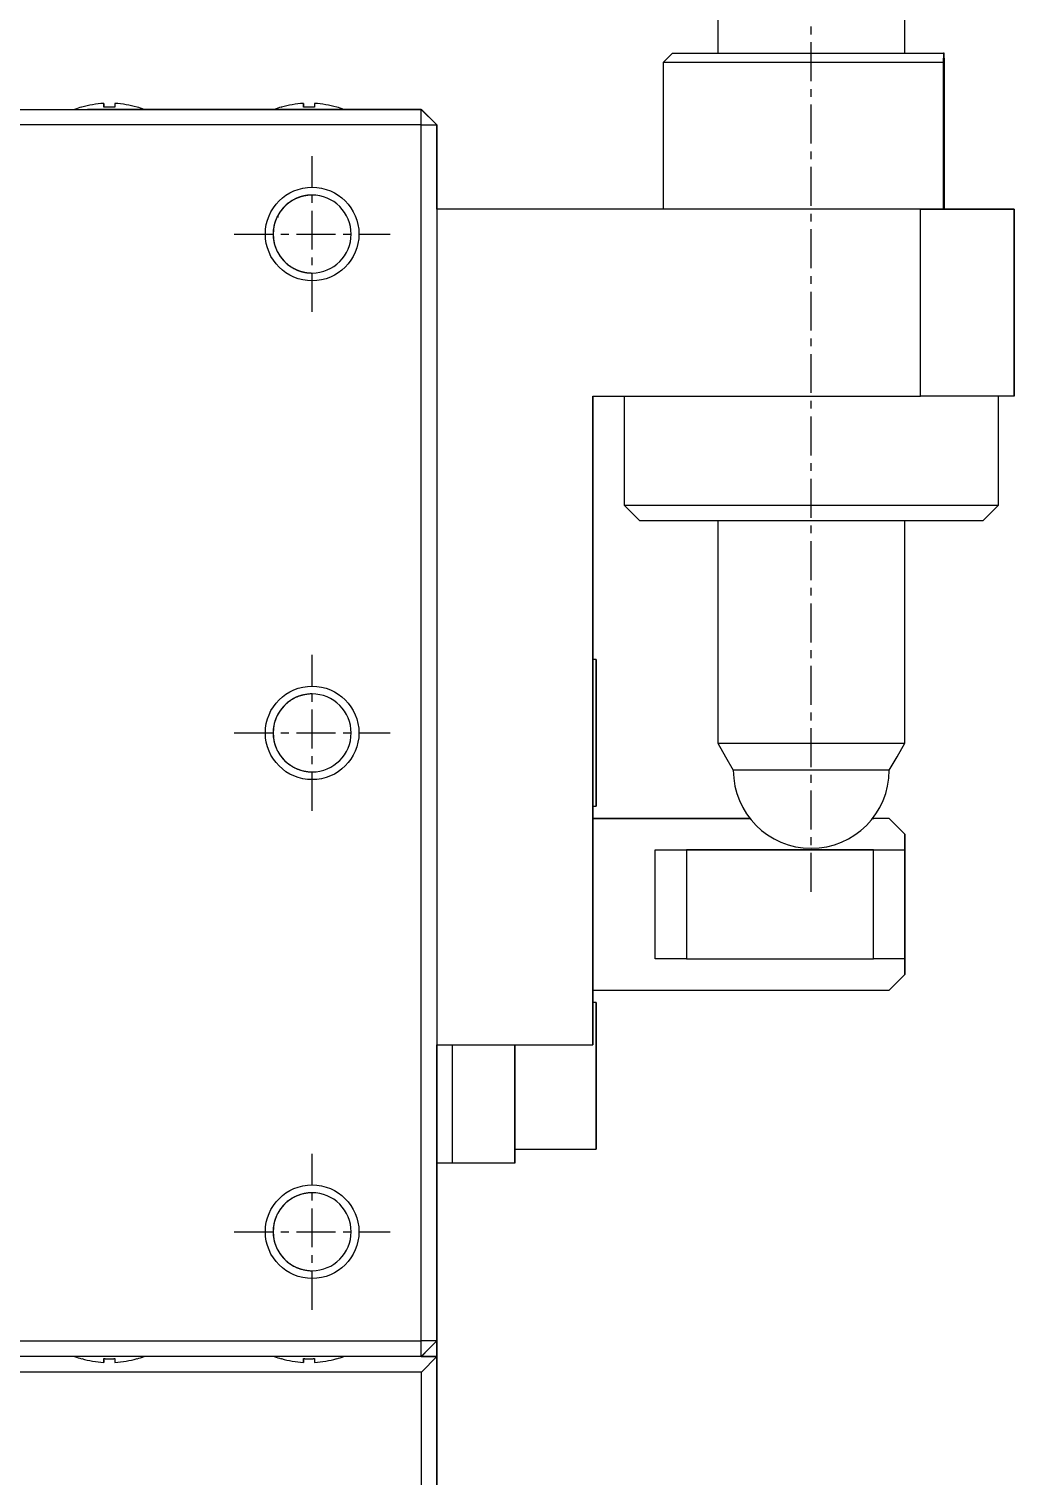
# Model space of a CAD drawing. Extents: x 97 to 299, y 65 to 330.
# Drawn here: x 138.9 to 170.48, y 142.47 to 188.88 of the extents above; entities that cross this region are included whole.
import ezdxf

# ---------------------------------------------------------------- set-up
doc = ezdxf.new("R2010")
doc.units = 0
doc.linetypes.add('CENTER', pattern=[2, 1.25, -0.25, 0.25, -0.25])
doc.layers.get('0').update_dxf_attribs({"linetype": 'CONTINUOUS'})
doc.layers.add('CENTER', color=1, linetype='CENTER')

msp = doc.modelspace()

# ---------------------------------------------------------------- linework, layer by layer
at = {"color": 7, "linetype": 'CONTINUOUS'}
for p, q in [((160.976, 197.106), (160.976, 188.106)), ((166.976, 188.106), (166.976, 197.106)), ((159.526, 188.106), (159.226, 187.806)), ((159.526, 188.106), (168.214, 188.106)), ((168.214, 188.106), (168.207, 187.806)), ((168.238, 188.106), (168.214, 188.106)), ((168.245, 187.806), (168.238, 188.106)), ((168.207, 187.806), (159.226, 187.806)), ((159.226, 187.806), (159.226, 183.106)), ((168.207, 187.806), (168.207, 183.106)), ((168.245, 183.106), (168.245, 187.806)), ((112.476, 186.306), (151.476, 186.306)), ((140.59, 186.375), (140.588, 186.38)), ((140.588, 186.38), (140.59, 186.375)), ((145.176, 186.306), (140.776, 186.306)), ((141.296, 186.496), (141.296, 186.375)), ((141.296, 186.375), (141.296, 186.496)), ((141.296, 186.496), (141.296, 186.375)), ((141.656, 186.496), (141.656, 186.375)), ((142.365, 186.38), (142.363, 186.375)), ((147.876, 186.306), (145.176, 186.306)), ((146.99, 186.375), (146.988, 186.38)), ((146.988, 186.38), (146.99, 186.375)), ((147.696, 186.496), (147.696, 186.375)), ((147.696, 186.375), (147.696, 186.496)), ((147.696, 186.496), (147.696, 186.375)), ((150.626, 186.306), (147.876, 186.306)), ((148.056, 186.496), (148.056, 186.375)), ((148.765, 186.38), (148.763, 186.375)), ((151.038, 186.306), (150.626, 186.306)), ((151.476, 186.306), (151.038, 186.306)), ((151.476, 186.306), (151.976, 185.806)), ((151.476, 186.306), (151.476, 186.306)), ((151.976, 185.806), (151.476, 186.306)), ((151.476, 185.806), (151.476, 186.306)), ((151.477, 186.306), (151.727, 186.056)), ((151.476, 185.806), (112.476, 185.806)), ((151.476, 146.806), (151.476, 185.806)), ((151.476, 185.806), (151.976, 185.806)), ((151.727, 186.056), (151.977, 185.806)), ((151.976, 185.806), (151.976, 146.806)), ((151.976, 183.106), (151.976, 185.806)), ((151.976, 185.806), (151.976, 185.806)), ((151.977, 183.106), (151.977, 185.806)), ((151.977, 185.306), (151.977, 185.306)), ((151.977, 184.507), (151.977, 185.306)), ((151.977, 183.106), (151.977, 184.507)), ((151.976, 183.106), (151.976, 183.556)), ((151.976, 183.556), (151.976, 183.106)), ((146.876, 182.9), (146.876, 182.836)), ((167.476, 183.106), (151.976, 183.106)), ((157.476, 183.106), (151.976, 183.106)), ((159.226, 183.106), (157.477, 183.106)), ((168.726, 183.106), (159.226, 183.106)), ((167.476, 177.106), (167.476, 183.106)), ((167.476, 183.106), (170.476, 183.106)), ((168.726, 183.106), (168.245, 183.106)), ((170.477, 183.106), (168.245, 183.106)), ((170.476, 183.106), (170.476, 177.106)), ((170.477, 183.106), (170.476, 183.106)), ((170.477, 177.106), (170.477, 183.106)), ((156.976, 177.106), (156.976, 156.306)), ((156.976, 156.306), (156.976, 177.106)), ((156.976, 177.106), (167.476, 177.106)), ((157.976, 177.106), (157.976, 173.606)), ((170.476, 177.106), (167.476, 177.106)), ((169.976, 173.606), (169.976, 177.106)), ((170.476, 177.106), (170.477, 177.106)), ((156.976, 172.306), (156.976, 175.306)), ((156.976, 169.556), (156.976, 175.056)), ((156.976, 175.056), (156.976, 172.306)), ((156.976, 173.749), (156.976, 173.028)), ((156.976, 173.028), (156.976, 173.749)), ((157.976, 173.606), (169.976, 173.606)), ((157.976, 173.606), (158.476, 173.106)), ((169.476, 173.106), (169.976, 173.606)), ((156.976, 173.028), (156.976, 171.584)), ((156.976, 171.584), (156.976, 173.028)), ((169.476, 173.106), (158.476, 173.106)), ((160.976, 173.106), (158.476, 173.106)), ((160.976, 173.106), (160.976, 165.972)), ((166.976, 165.972), (166.976, 173.106)), ((169.476, 173.106), (166.976, 173.106)), ((156.976, 169.306), (156.976, 172.306)), ((156.976, 172.306), (156.976, 169.556)), ((156.976, 171.584), (156.976, 170.862)), ((156.976, 170.862), (156.976, 171.584)), ((157.077, 168.656), (156.976, 168.656)), ((157.077, 163.956), (157.077, 168.656)), ((157.077, 168.656), (157.077, 166.306)), ((157.077, 167.576), (157.077, 166.941)), ((157.077, 166.941), (157.077, 167.576)), ((157.077, 166.941), (157.077, 165.671)), ((157.077, 165.671), (157.077, 166.941)), ((157.077, 166.306), (157.077, 163.956)), ((160.976, 165.972), (163.976, 165.972)), ((160.976, 165.972), (161.226, 165.539)), ((163.976, 165.972), (166.976, 165.972)), ((166.726, 165.539), (166.976, 165.972)), ((157.077, 165.671), (157.077, 165.036)), ((157.077, 165.036), (157.077, 165.671)), ((161.226, 165.539), (161.476, 165.106)), ((166.476, 165.106), (166.726, 165.539)), ((163.976, 165.106), (161.476, 165.106)), ((166.476, 165.106), (163.976, 165.106)), ((156.976, 163.956), (157.077, 163.956)), ((156.976, 163.556), (162.015, 163.556)), ((162.015, 163.556), (156.976, 163.556)), ((166.476, 163.556), (165.938, 163.556)), ((165.938, 163.556), (165.977, 163.556)), ((166.477, 163.556), (165.977, 163.556)), ((166.976, 163.056), (166.476, 163.556)), ((166.477, 163.556), (166.977, 163.056)), ((156.976, 160.306), (156.976, 163.306)), ((156.976, 160.306), (156.976, 163.056)), ((156.976, 163.056), (156.976, 160.306)), ((166.976, 163.056), (166.976, 162.556)), ((166.977, 158.556), (166.977, 163.056)), ((158.976, 162.556), (166.976, 162.556)), ((158.976, 159.056), (158.976, 162.556)), ((158.976, 162.556), (159.976, 162.556)), ((158.976, 162.556), (158.976, 162.556)), ((165.976, 162.556), (159.976, 162.556)), ((159.976, 162.556), (159.976, 159.056)), ((165.976, 159.056), (165.976, 162.556)), ((165.976, 162.556), (166.976, 162.556)), ((166.976, 162.556), (166.976, 159.056)), ((166.976, 162.556), (166.976, 162.556)), ((156.976, 161.749), (156.976, 161.028)), ((156.976, 161.028), (156.976, 161.749)), ((156.976, 161.028), (156.976, 159.584)), ((156.976, 159.584), (156.976, 161.028)), ((156.976, 157.306), (156.976, 160.306)), ((156.976, 160.306), (156.976, 157.556)), ((156.976, 157.556), (156.976, 160.306)), ((156.976, 159.584), (156.976, 158.862)), ((156.976, 158.862), (156.976, 159.584)), ((159.976, 159.056), (158.976, 159.056)), ((159.976, 159.056), (165.976, 159.056)), ((166.976, 159.056), (165.976, 159.056)), ((166.976, 159.056), (166.976, 159.056)), ((166.976, 159.056), (166.976, 158.556)), ((166.476, 158.056), (166.976, 158.556)), ((166.977, 158.556), (166.477, 158.056)), ((156.976, 158.056), (166.476, 158.056)), ((157.077, 157.656), (156.976, 157.656)), ((157.077, 152.956), (157.077, 157.656)), ((157.077, 157.656), (157.077, 155.306)), ((157.077, 156.576), (157.077, 155.941)), ((157.077, 155.941), (157.077, 156.576)), ((151.976, 146.806), (151.976, 156.306)), ((151.976, 156.306), (156.976, 156.306)), ((152.476, 152.506), (152.476, 156.306)), ((154.476, 152.506), (154.476, 156.306)), ((154.476, 156.306), (154.477, 152.956)), ((156.976, 156.306), (156.976, 156.306)), ((157.077, 155.941), (157.077, 154.671)), ((157.077, 154.671), (157.077, 155.941)), ((157.077, 155.306), (157.077, 152.956)), ((157.077, 154.671), (157.077, 154.036)), ((157.077, 154.036), (157.077, 154.671)), ((154.477, 152.956), (157.077, 152.956)), ((154.477, 152.956), (154.477, 152.506)), ((151.977, 116.306), (151.977, 152.506)), ((151.977, 146.806), (151.977, 152.506)), ((152.476, 152.506), (151.976, 152.506)), ((154.476, 152.506), (152.476, 152.506)), ((151.976, 149.056), (151.976, 151.556)), ((151.976, 151.556), (151.976, 149.056)), ((112.476, 146.806), (151.476, 146.806)), ((151.976, 146.806), (151.476, 146.306)), ((151.476, 146.306), (151.976, 146.806)), ((151.976, 146.806), (151.476, 146.806)), ((151.476, 146.306), (151.476, 146.806)), ((151.977, 146.806), (151.727, 146.556)), ((151.976, 146.806), (151.976, 146.806)), ((151.977, 146.806), (151.977, 146.306)), ((151.476, 146.306), (112.476, 146.306)), ((140.59, 146.236), (140.588, 146.232)), ((140.588, 146.232), (140.59, 146.236)), ((141.296, 146.116), (141.296, 146.236)), ((141.296, 146.236), (141.296, 146.116)), ((141.296, 146.116), (141.296, 146.236)), ((141.656, 146.236), (141.656, 146.116)), ((142.363, 146.236), (142.365, 146.232)), ((146.99, 146.236), (146.988, 146.232)), ((146.988, 146.232), (146.99, 146.236)), ((147.696, 146.116), (147.696, 146.236)), ((147.696, 146.236), (147.696, 146.116)), ((147.696, 146.116), (147.696, 146.236)), ((148.056, 146.236), (148.056, 146.116)), ((148.763, 146.236), (148.765, 146.232)), ((151.476, 146.306), (151.977, 146.306)), ((151.476, 146.306), (151.476, 146.306)), ((151.727, 146.556), (151.477, 146.306)), ((151.977, 146.306), (151.477, 146.306)), ((151.477, 145.806), (151.977, 146.306)), ((151.977, 146.306), (151.977, 112.306)), ((151.477, 145.806), (112.477, 145.806)), ((151.477, 111.806), (151.477, 145.806))]:
    msp.add_line(p, q, dxfattribs=at)
at = {"color": 9, "linetype": 'CONTINUOUS'}
msp.add_line((146.876, 182.9), (146.876, 182.836), dxfattribs=at)
at = {"color": 7, "linetype": 'CONTINUOUS'}
for points in [[(141.656, 186.375, 0), (141.654, 186.376, 0), (141.651, 186.376, 0), (141.648, 186.376, 0), (141.645, 186.376, 0), (141.642, 186.376, 0), (141.64, 186.376, 0), (141.637, 186.376, 0), (141.634, 186.376, 0), (141.631, 186.377, 0), (141.628, 186.377, 0), (141.626, 186.377, 0), (141.623, 186.377, 0), (141.62, 186.377, 0), (141.617, 186.377, 0), (141.614, 186.377, 0), (141.611, 186.377, 0), (141.609, 186.378, 0), (141.606, 186.378, 0), (141.603, 186.378, 0), (141.6, 186.378, 0), (141.597, 186.378, 0), (141.595, 186.378, 0), (141.592, 186.378, 0), (141.589, 186.378, 0), (141.586, 186.378, 0), (141.583, 186.378, 0), (141.581, 186.378, 0), (141.578, 186.379, 0), (141.575, 186.379, 0), (141.572, 186.379, 0), (141.569, 186.379, 0), (141.566, 186.379, 0), (141.564, 186.379, 0), (141.561, 186.379, 0), (141.558, 186.379, 0), (141.555, 186.379, 0), (141.552, 186.379, 0), (141.55, 186.379, 0), (141.547, 186.379, 0), (141.544, 186.379, 0), (141.541, 186.379, 0), (141.538, 186.379, 0), (141.536, 186.38, 0), (141.533, 186.38, 0), (141.53, 186.38, 0), (141.527, 186.38, 0), (141.524, 186.38, 0), (141.521, 186.38, 0), (141.519, 186.38, 0), (141.516, 186.38, 0), (141.513, 186.38, 0), (141.51, 186.38, 0), (141.507, 186.38, 0), (141.505, 186.38, 0), (141.502, 186.38, 0), (141.499, 186.38, 0), (141.496, 186.38, 0), (141.493, 186.38, 0), (141.491, 186.38, 0), (141.488, 186.38, 0), (141.485, 186.38, 0), (141.482, 186.38, 0), (141.479, 186.38, 0), (141.476, 186.38, 0), (141.474, 186.38, 0), (141.471, 186.38, 0), (141.468, 186.38, 0), (141.465, 186.38, 0), (141.462, 186.38, 0), (141.46, 186.38, 0), (141.457, 186.38, 0), (141.454, 186.38, 0), (141.451, 186.38, 0), (141.448, 186.38, 0), (141.445, 186.38, 0), (141.443, 186.38, 0), (141.44, 186.38, 0), (141.437, 186.38, 0), (141.434, 186.38, 0), (141.431, 186.38, 0), (141.429, 186.38, 0), (141.426, 186.38, 0), (141.423, 186.38, 0), (141.42, 186.38, 0), (141.417, 186.38, 0), (141.415, 186.379, 0), (141.412, 186.379, 0), (141.409, 186.379, 0), (141.406, 186.379, 0), (141.403, 186.379, 0), (141.4, 186.379, 0), (141.398, 186.379, 0), (141.395, 186.379, 0), (141.392, 186.379, 0), (141.389, 186.379, 0), (141.386, 186.379, 0), (141.384, 186.379, 0), (141.381, 186.379, 0), (141.378, 186.379, 0), (141.375, 186.379, 0), (141.372, 186.378, 0), (141.37, 186.378, 0), (141.367, 186.378, 0), (141.364, 186.378, 0), (141.361, 186.378, 0), (141.358, 186.378, 0), (141.355, 186.378, 0), (141.353, 186.378, 0), (141.35, 186.378, 0), (141.347, 186.378, 0), (141.344, 186.378, 0), (141.341, 186.377, 0), (141.339, 186.377, 0), (141.336, 186.377, 0), (141.333, 186.377, 0), (141.33, 186.377, 0), (141.327, 186.377, 0), (141.325, 186.377, 0), (141.322, 186.377, 0), (141.319, 186.376, 0), (141.316, 186.376, 0), (141.313, 186.376, 0), (141.31, 186.376, 0), (141.308, 186.376, 0), (141.305, 186.376, 0), (141.302, 186.376, 0), (141.299, 186.376, 0), (141.296, 186.375, 0)], [(148.056, 186.375, 0), (148.054, 186.376, 0), (148.051, 186.376, 0), (148.048, 186.376, 0), (148.045, 186.376, 0), (148.042, 186.376, 0), (148.04, 186.376, 0), (148.037, 186.376, 0), (148.034, 186.376, 0), (148.031, 186.377, 0), (148.028, 186.377, 0), (148.026, 186.377, 0), (148.023, 186.377, 0), (148.02, 186.377, 0), (148.017, 186.377, 0), (148.014, 186.377, 0), (148.011, 186.377, 0), (148.009, 186.378, 0), (148.006, 186.378, 0), (148.003, 186.378, 0), (148, 186.378, 0), (147.997, 186.378, 0), (147.995, 186.378, 0), (147.992, 186.378, 0), (147.989, 186.378, 0), (147.986, 186.378, 0), (147.983, 186.378, 0), (147.981, 186.378, 0), (147.978, 186.379, 0), (147.975, 186.379, 0), (147.972, 186.379, 0), (147.969, 186.379, 0), (147.966, 186.379, 0), (147.964, 186.379, 0), (147.961, 186.379, 0), (147.958, 186.379, 0), (147.955, 186.379, 0), (147.952, 186.379, 0), (147.95, 186.379, 0), (147.947, 186.379, 0), (147.944, 186.379, 0), (147.941, 186.379, 0), (147.938, 186.379, 0), (147.936, 186.38, 0), (147.933, 186.38, 0), (147.93, 186.38, 0), (147.927, 186.38, 0), (147.924, 186.38, 0), (147.921, 186.38, 0), (147.919, 186.38, 0), (147.916, 186.38, 0), (147.913, 186.38, 0), (147.91, 186.38, 0), (147.907, 186.38, 0), (147.905, 186.38, 0), (147.902, 186.38, 0), (147.899, 186.38, 0), (147.896, 186.38, 0), (147.893, 186.38, 0), (147.891, 186.38, 0), (147.888, 186.38, 0), (147.885, 186.38, 0), (147.882, 186.38, 0), (147.879, 186.38, 0), (147.876, 186.38, 0), (147.874, 186.38, 0), (147.871, 186.38, 0), (147.868, 186.38, 0), (147.865, 186.38, 0), (147.862, 186.38, 0), (147.86, 186.38, 0), (147.857, 186.38, 0), (147.854, 186.38, 0), (147.851, 186.38, 0), (147.848, 186.38, 0), (147.845, 186.38, 0), (147.843, 186.38, 0), (147.84, 186.38, 0), (147.837, 186.38, 0), (147.834, 186.38, 0), (147.831, 186.38, 0), (147.829, 186.38, 0), (147.826, 186.38, 0), (147.823, 186.38, 0), (147.82, 186.38, 0), (147.817, 186.38, 0), (147.815, 186.379, 0), (147.812, 186.379, 0), (147.809, 186.379, 0), (147.806, 186.379, 0), (147.803, 186.379, 0), (147.8, 186.379, 0), (147.798, 186.379, 0), (147.795, 186.379, 0), (147.792, 186.379, 0), (147.789, 186.379, 0), (147.786, 186.379, 0), (147.784, 186.379, 0), (147.781, 186.379, 0), (147.778, 186.379, 0), (147.775, 186.379, 0), (147.772, 186.378, 0), (147.77, 186.378, 0), (147.767, 186.378, 0), (147.764, 186.378, 0), (147.761, 186.378, 0), (147.758, 186.378, 0), (147.755, 186.378, 0), (147.753, 186.378, 0), (147.75, 186.378, 0), (147.747, 186.378, 0), (147.744, 186.378, 0), (147.741, 186.377, 0), (147.739, 186.377, 0), (147.736, 186.377, 0), (147.733, 186.377, 0), (147.73, 186.377, 0), (147.727, 186.377, 0), (147.725, 186.377, 0), (147.722, 186.377, 0), (147.719, 186.376, 0), (147.716, 186.376, 0), (147.713, 186.376, 0), (147.71, 186.376, 0), (147.708, 186.376, 0), (147.705, 186.376, 0), (147.702, 186.376, 0), (147.699, 186.376, 0), (147.696, 186.375, 0)], [(147.976, 183.556, 0), (147.946, 183.555, 0), (147.915, 183.554, 0), (147.884, 183.552, 0), (147.854, 183.55, 0), (147.823, 183.546, 0), (147.793, 183.542, 0), (147.763, 183.537, 0), (147.733, 183.532, 0), (147.703, 183.525, 0), (147.673, 183.518, 0), (147.643, 183.511, 0), (147.614, 183.502, 0), (147.584, 183.493, 0), (147.555, 183.483, 0), (147.527, 183.472, 0), (147.498, 183.461, 0), (147.47, 183.449, 0), (147.442, 183.436, 0), (147.414, 183.422, 0), (147.387, 183.408, 0), (147.36, 183.393, 0), (147.334, 183.378, 0), (147.308, 183.362, 0), (147.282, 183.345, 0), (147.257, 183.328, 0), (147.232, 183.31, 0), (147.207, 183.291, 0), (147.183, 183.272, 0), (147.16, 183.252, 0), (147.137, 183.232, 0), (147.114, 183.211, 0), (147.092, 183.19, 0), (147.071, 183.168, 0), (147.05, 183.145, 0), (147.03, 183.122, 0), (147.01, 183.099, 0), (146.991, 183.075, 0), (146.972, 183.05, 0), (146.954, 183.026, 0), (146.937, 183, 0), (146.92, 182.975, 0), (146.904, 182.948, 0), (146.889, 182.922, 0), (146.874, 182.895, 0), (146.86, 182.868, 0), (146.846, 182.84, 0), (146.834, 182.812, 0), (146.822, 182.784, 0), (146.81, 182.756, 0), (146.799, 182.727, 0), (146.789, 182.698, 0), (146.78, 182.669, 0), (146.772, 182.639, 0), (146.764, 182.61, 0), (146.757, 182.58, 0), (146.75, 182.55, 0), (146.745, 182.52, 0), (146.74, 182.489, 0), (146.736, 182.459, 0), (146.732, 182.428, 0), (146.73, 182.398, 0), (146.728, 182.367, 0), (146.727, 182.337, 0), (146.726, 182.306, 0), (146.727, 182.275, 0), (146.728, 182.245, 0), (146.73, 182.214, 0), (146.732, 182.183, 0), (146.736, 182.153, 0), (146.74, 182.122, 0), (146.745, 182.092, 0), (146.75, 182.062, 0), (146.757, 182.032, 0), (146.764, 182.002, 0), (146.772, 181.972, 0), (146.78, 181.943, 0), (146.789, 181.914, 0), (146.799, 181.885, 0), (146.81, 181.856, 0), (146.822, 181.828, 0), (146.834, 181.799, 0), (146.846, 181.771, 0), (146.86, 181.744, 0), (146.874, 181.717, 0), (146.889, 181.69, 0), (146.904, 181.663, 0), (146.92, 181.637, 0), (146.937, 181.611, 0), (146.954, 181.586, 0), (146.972, 181.561, 0), (146.991, 181.537, 0), (147.01, 181.513, 0), (147.03, 181.489, 0), (147.05, 181.466, 0), (147.071, 181.444, 0), (147.092, 181.422, 0), (147.114, 181.401, 0), (147.137, 181.38, 0), (147.16, 181.359, 0), (147.183, 181.34, 0), (147.207, 181.32, 0), (147.232, 181.302, 0), (147.257, 181.284, 0), (147.282, 181.267, 0), (147.308, 181.25, 0), (147.334, 181.234, 0), (147.36, 181.218, 0), (147.387, 181.203, 0), (147.414, 181.189, 0), (147.442, 181.176, 0), (147.47, 181.163, 0), (147.498, 181.151, 0), (147.527, 181.14, 0), (147.555, 181.129, 0), (147.584, 181.119, 0), (147.614, 181.11, 0), (147.643, 181.101, 0), (147.673, 181.093, 0), (147.703, 181.086, 0), (147.733, 181.08, 0), (147.763, 181.074, 0), (147.793, 181.069, 0), (147.823, 181.065, 0), (147.854, 181.062, 0), (147.884, 181.059, 0), (147.915, 181.057, 0), (147.946, 181.056, 0), (147.976, 181.056, 0)], [(147.476, 183.452, 0), (147.456, 183.442, 0), (147.435, 183.433, 0), (147.415, 183.423, 0), (147.395, 183.412, 0), (147.375, 183.402, 0), (147.355, 183.391, 0), (147.336, 183.379, 0), (147.316, 183.367, 0), (147.297, 183.355, 0), (147.278, 183.343, 0), (147.26, 183.33, 0), (147.241, 183.317, 0), (147.223, 183.303, 0), (147.205, 183.289, 0), (147.187, 183.275, 0), (147.17, 183.261, 0), (147.153, 183.246, 0), (147.136, 183.231, 0), (147.119, 183.216, 0), (147.103, 183.2, 0), (147.087, 183.184, 0), (147.071, 183.168, 0), (147.056, 183.151, 0), (147.04, 183.134, 0), (147.026, 183.117, 0), (147.011, 183.1, 0), (146.997, 183.082, 0), (146.983, 183.064, 0), (146.969, 183.046, 0), (146.956, 183.028, 0), (146.943, 183.009, 0), (146.931, 182.991, 0), (146.918, 182.971, 0), (146.906, 182.952, 0), (146.895, 182.933, 0), (146.884, 182.913, 0), (146.873, 182.893, 0), (146.862, 182.873, 0), (146.852, 182.853, 0), (146.843, 182.832, 0), (146.833, 182.812, 0), (146.824, 182.791, 0), (146.816, 182.77, 0), (146.808, 182.749, 0), (146.8, 182.728, 0), (146.792, 182.706, 0), (146.785, 182.685, 0), (146.779, 182.663, 0), (146.772, 182.641, 0), (146.766, 182.619, 0), (146.761, 182.598, 0), (146.756, 182.575, 0), (146.751, 182.553, 0), (146.747, 182.531, 0), (146.743, 182.509, 0), (146.74, 182.486, 0), (146.736, 182.464, 0), (146.734, 182.441, 0), (146.732, 182.419, 0), (146.73, 182.396, 0), (146.728, 182.374, 0), (146.727, 182.351, 0), (146.727, 182.329, 0), (146.726, 182.306, 0), (146.727, 182.283, 0), (146.727, 182.261, 0), (146.728, 182.238, 0), (146.73, 182.215, 0), (146.732, 182.193, 0), (146.734, 182.17, 0), (146.736, 182.148, 0), (146.74, 182.125, 0), (146.743, 182.103, 0), (146.747, 182.081, 0), (146.751, 182.058, 0), (146.756, 182.036, 0), (146.761, 182.014, 0), (146.766, 181.992, 0), (146.772, 181.97, 0), (146.779, 181.949, 0), (146.785, 181.927, 0), (146.792, 181.905, 0), (146.8, 181.884, 0), (146.808, 181.863, 0), (146.816, 181.842, 0), (146.824, 181.821, 0), (146.833, 181.8, 0), (146.843, 181.779, 0), (146.852, 181.759, 0), (146.862, 181.739, 0), (146.873, 181.719, 0), (146.884, 181.699, 0), (146.895, 181.679, 0), (146.906, 181.66, 0), (146.918, 181.64, 0), (146.931, 181.621, 0), (146.943, 181.602, 0), (146.956, 181.584, 0), (146.969, 181.565, 0), (146.983, 181.547, 0), (146.997, 181.529, 0), (147.011, 181.512, 0), (147.026, 181.494, 0), (147.04, 181.477, 0), (147.056, 181.461, 0), (147.071, 181.444, 0), (147.087, 181.428, 0), (147.103, 181.412, 0), (147.119, 181.396, 0), (147.136, 181.381, 0), (147.153, 181.366, 0), (147.17, 181.351, 0), (147.187, 181.336, 0), (147.205, 181.322, 0), (147.223, 181.308, 0), (147.241, 181.295, 0), (147.26, 181.282, 0), (147.278, 181.269, 0), (147.297, 181.257, 0), (147.316, 181.244, 0), (147.336, 181.233, 0), (147.355, 181.221, 0), (147.375, 181.21, 0), (147.395, 181.199, 0), (147.415, 181.189, 0), (147.435, 181.179, 0), (147.456, 181.169, 0), (147.476, 181.16, 0)], [(147.976, 183.556, 0), (147.972, 183.556, 0), (147.968, 183.556, 0), (147.964, 183.556, 0), (147.96, 183.556, 0), (147.956, 183.556, 0), (147.952, 183.556, 0), (147.948, 183.556, 0), (147.944, 183.555, 0), (147.94, 183.555, 0), (147.936, 183.555, 0), (147.932, 183.555, 0), (147.928, 183.555, 0), (147.924, 183.555, 0), (147.92, 183.555, 0), (147.916, 183.554, 0), (147.912, 183.554, 0), (147.908, 183.554, 0), (147.904, 183.554, 0), (147.9, 183.554, 0), (147.896, 183.553, 0), (147.892, 183.553, 0), (147.888, 183.553, 0), (147.884, 183.552, 0), (147.88, 183.552, 0), (147.876, 183.552, 0), (147.872, 183.552, 0), (147.868, 183.551, 0), (147.864, 183.551, 0), (147.86, 183.55, 0), (147.856, 183.55, 0), (147.852, 183.55, 0), (147.848, 183.549, 0), (147.844, 183.549, 0), (147.84, 183.548, 0), (147.836, 183.548, 0), (147.832, 183.548, 0), (147.828, 183.547, 0), (147.824, 183.547, 0), (147.82, 183.546, 0), (147.816, 183.546, 0), (147.812, 183.545, 0), (147.808, 183.544, 0), (147.804, 183.544, 0), (147.8, 183.543, 0), (147.796, 183.543, 0), (147.792, 183.542, 0), (147.788, 183.542, 0), (147.784, 183.541, 0), (147.78, 183.54, 0), (147.776, 183.54, 0), (147.772, 183.539, 0), (147.768, 183.538, 0), (147.764, 183.538, 0), (147.76, 183.537, 0), (147.757, 183.536, 0), (147.753, 183.536, 0), (147.749, 183.535, 0), (147.745, 183.534, 0), (147.741, 183.533, 0), (147.737, 183.533, 0), (147.733, 183.532, 0), (147.729, 183.531, 0), (147.725, 183.53, 0), (147.721, 183.53, 0), (147.717, 183.529, 0), (147.713, 183.528, 0), (147.709, 183.527, 0), (147.705, 183.526, 0), (147.701, 183.525, 0), (147.697, 183.524, 0), (147.694, 183.523, 0), (147.69, 183.523, 0), (147.686, 183.522, 0), (147.682, 183.521, 0), (147.678, 183.52, 0), (147.674, 183.519, 0), (147.67, 183.518, 0), (147.666, 183.517, 0), (147.662, 183.516, 0), (147.658, 183.515, 0), (147.655, 183.514, 0), (147.651, 183.513, 0), (147.647, 183.512, 0), (147.643, 183.511, 0), (147.639, 183.509, 0), (147.635, 183.508, 0), (147.631, 183.507, 0), (147.627, 183.506, 0), (147.624, 183.505, 0), (147.62, 183.504, 0), (147.616, 183.503, 0), (147.612, 183.502, 0), (147.608, 183.5, 0), (147.604, 183.499, 0), (147.601, 183.498, 0), (147.597, 183.497, 0), (147.593, 183.496, 0), (147.589, 183.494, 0), (147.585, 183.493, 0), (147.581, 183.492, 0), (147.578, 183.491, 0), (147.574, 183.489, 0), (147.57, 183.488, 0), (147.566, 183.487, 0), (147.562, 183.485, 0), (147.559, 183.484, 0), (147.555, 183.483, 0), (147.551, 183.481, 0), (147.547, 183.48, 0), (147.543, 183.479, 0), (147.54, 183.477, 0), (147.536, 183.476, 0), (147.532, 183.474, 0), (147.528, 183.473, 0), (147.525, 183.471, 0), (147.521, 183.47, 0), (147.517, 183.468, 0), (147.513, 183.467, 0), (147.51, 183.465, 0), (147.506, 183.464, 0), (147.502, 183.462, 0), (147.499, 183.461, 0), (147.495, 183.459, 0), (147.491, 183.458, 0), (147.487, 183.456, 0), (147.484, 183.455, 0), (147.48, 183.453, 0), (147.476, 183.452, 0)], [(147.476, 181.16, 0), (147.48, 181.159, 0), (147.484, 181.157, 0), (147.487, 181.155, 0), (147.491, 181.154, 0), (147.495, 181.152, 0), (147.499, 181.151, 0), (147.502, 181.149, 0), (147.506, 181.148, 0), (147.51, 181.146, 0), (147.513, 181.145, 0), (147.517, 181.143, 0), (147.521, 181.142, 0), (147.525, 181.14, 0), (147.528, 181.139, 0), (147.532, 181.137, 0), (147.536, 181.136, 0), (147.54, 181.135, 0), (147.543, 181.133, 0), (147.547, 181.132, 0), (147.551, 181.13, 0), (147.555, 181.129, 0), (147.559, 181.128, 0), (147.562, 181.126, 0), (147.566, 181.125, 0), (147.57, 181.124, 0), (147.574, 181.122, 0), (147.578, 181.121, 0), (147.581, 181.12, 0), (147.585, 181.119, 0), (147.589, 181.117, 0), (147.593, 181.116, 0), (147.597, 181.115, 0), (147.601, 181.114, 0), (147.604, 181.113, 0), (147.608, 181.111, 0), (147.612, 181.11, 0), (147.616, 181.109, 0), (147.62, 181.108, 0), (147.624, 181.107, 0), (147.627, 181.106, 0), (147.631, 181.104, 0), (147.635, 181.103, 0), (147.639, 181.102, 0), (147.643, 181.101, 0), (147.647, 181.1, 0), (147.651, 181.099, 0), (147.655, 181.098, 0), (147.658, 181.097, 0), (147.662, 181.096, 0), (147.666, 181.095, 0), (147.67, 181.094, 0), (147.674, 181.093, 0), (147.678, 181.092, 0), (147.682, 181.091, 0), (147.686, 181.09, 0), (147.69, 181.089, 0), (147.694, 181.088, 0), (147.697, 181.087, 0), (147.701, 181.087, 0), (147.705, 181.086, 0), (147.709, 181.085, 0), (147.713, 181.084, 0), (147.717, 181.083, 0), (147.721, 181.082, 0), (147.725, 181.081, 0), (147.729, 181.081, 0), (147.733, 181.08, 0), (147.737, 181.079, 0), (147.741, 181.078, 0), (147.745, 181.078, 0), (147.749, 181.077, 0), (147.753, 181.076, 0), (147.757, 181.075, 0), (147.76, 181.075, 0), (147.764, 181.074, 0), (147.768, 181.073, 0), (147.772, 181.073, 0), (147.776, 181.072, 0), (147.78, 181.071, 0), (147.784, 181.071, 0), (147.788, 181.07, 0), (147.792, 181.07, 0), (147.796, 181.069, 0), (147.8, 181.068, 0), (147.804, 181.068, 0), (147.808, 181.067, 0), (147.812, 181.067, 0), (147.816, 181.066, 0), (147.82, 181.066, 0), (147.824, 181.065, 0), (147.828, 181.065, 0), (147.832, 181.064, 0), (147.836, 181.064, 0), (147.84, 181.063, 0), (147.844, 181.063, 0), (147.848, 181.062, 0), (147.852, 181.062, 0), (147.856, 181.062, 0), (147.86, 181.061, 0), (147.864, 181.061, 0), (147.868, 181.061, 0), (147.872, 181.06, 0), (147.876, 181.06, 0), (147.88, 181.06, 0), (147.884, 181.059, 0), (147.888, 181.059, 0), (147.892, 181.059, 0), (147.896, 181.058, 0), (147.9, 181.058, 0), (147.904, 181.058, 0), (147.908, 181.058, 0), (147.912, 181.058, 0), (147.916, 181.057, 0), (147.92, 181.057, 0), (147.924, 181.057, 0), (147.928, 181.057, 0), (147.932, 181.057, 0), (147.936, 181.057, 0), (147.94, 181.056, 0), (147.944, 181.056, 0), (147.948, 181.056, 0), (147.952, 181.056, 0), (147.956, 181.056, 0), (147.96, 181.056, 0), (147.964, 181.056, 0), (147.968, 181.056, 0), (147.972, 181.056, 0), (147.976, 181.056, 0)], [(147.976, 167.556, 0), (147.946, 167.555, 0), (147.915, 167.554, 0), (147.884, 167.552, 0), (147.854, 167.55, 0), (147.823, 167.546, 0), (147.793, 167.542, 0), (147.763, 167.537, 0), (147.733, 167.532, 0), (147.703, 167.525, 0), (147.673, 167.518, 0), (147.643, 167.511, 0), (147.614, 167.502, 0), (147.584, 167.493, 0), (147.555, 167.483, 0), (147.527, 167.472, 0), (147.498, 167.461, 0), (147.47, 167.449, 0), (147.442, 167.436, 0), (147.414, 167.422, 0), (147.387, 167.408, 0), (147.36, 167.393, 0), (147.334, 167.378, 0), (147.308, 167.362, 0), (147.282, 167.345, 0), (147.257, 167.328, 0), (147.232, 167.31, 0), (147.207, 167.291, 0), (147.183, 167.272, 0), (147.16, 167.252, 0), (147.137, 167.232, 0), (147.114, 167.211, 0), (147.092, 167.19, 0), (147.071, 167.168, 0), (147.05, 167.145, 0), (147.03, 167.122, 0), (147.01, 167.099, 0), (146.991, 167.075, 0), (146.972, 167.05, 0), (146.954, 167.026, 0), (146.937, 167, 0), (146.92, 166.975, 0), (146.904, 166.948, 0), (146.889, 166.922, 0), (146.874, 166.895, 0), (146.86, 166.868, 0), (146.846, 166.84, 0), (146.834, 166.812, 0), (146.822, 166.784, 0), (146.81, 166.756, 0), (146.799, 166.727, 0), (146.789, 166.698, 0), (146.78, 166.669, 0), (146.772, 166.639, 0), (146.764, 166.61, 0), (146.757, 166.58, 0), (146.75, 166.55, 0), (146.745, 166.52, 0), (146.74, 166.489, 0), (146.736, 166.459, 0), (146.732, 166.428, 0), (146.73, 166.398, 0), (146.728, 166.367, 0), (146.727, 166.337, 0), (146.726, 166.306, 0), (146.727, 166.275, 0), (146.728, 166.245, 0), (146.73, 166.214, 0), (146.732, 166.183, 0), (146.736, 166.153, 0), (146.74, 166.122, 0), (146.745, 166.092, 0), (146.75, 166.062, 0), (146.757, 166.032, 0), (146.764, 166.002, 0), (146.772, 165.972, 0), (146.78, 165.943, 0), (146.789, 165.914, 0), (146.799, 165.885, 0), (146.81, 165.856, 0), (146.822, 165.828, 0), (146.834, 165.799, 0), (146.846, 165.771, 0), (146.86, 165.744, 0), (146.874, 165.717, 0), (146.889, 165.69, 0), (146.904, 165.663, 0), (146.92, 165.637, 0), (146.937, 165.611, 0), (146.954, 165.586, 0), (146.972, 165.561, 0), (146.991, 165.537, 0), (147.01, 165.513, 0), (147.03, 165.489, 0), (147.05, 165.466, 0), (147.071, 165.444, 0), (147.092, 165.422, 0), (147.114, 165.401, 0), (147.137, 165.38, 0), (147.16, 165.359, 0), (147.183, 165.34, 0), (147.207, 165.32, 0), (147.232, 165.302, 0), (147.257, 165.284, 0), (147.282, 165.267, 0), (147.308, 165.25, 0), (147.334, 165.234, 0), (147.36, 165.218, 0), (147.387, 165.203, 0), (147.414, 165.189, 0), (147.442, 165.176, 0), (147.47, 165.163, 0), (147.498, 165.151, 0), (147.527, 165.14, 0), (147.555, 165.129, 0), (147.584, 165.119, 0), (147.614, 165.11, 0), (147.643, 165.101, 0), (147.673, 165.093, 0), (147.703, 165.086, 0), (147.733, 165.08, 0), (147.763, 165.074, 0), (147.793, 165.069, 0), (147.823, 165.065, 0), (147.854, 165.062, 0), (147.884, 165.059, 0), (147.915, 165.057, 0), (147.946, 165.056, 0), (147.976, 165.056, 0)], [(147.545, 167.479, 0), (147.544, 167.479, 0), (147.544, 167.479, 0), (147.543, 167.478, 0), (147.543, 167.478, 0), (147.542, 167.478, 0), (147.542, 167.478, 0), (147.541, 167.478, 0), (147.541, 167.477, 0), (147.54, 167.477, 0), (147.54, 167.477, 0), (147.539, 167.477, 0), (147.538, 167.477, 0), (147.538, 167.476, 0), (147.537, 167.476, 0), (147.537, 167.476, 0), (147.536, 167.476, 0), (147.536, 167.476, 0), (147.535, 167.475, 0), (147.535, 167.475, 0), (147.534, 167.475, 0), (147.534, 167.475, 0), (147.533, 167.475, 0), (147.533, 167.474, 0), (147.532, 167.474, 0), (147.531, 167.474, 0), (147.531, 167.474, 0), (147.53, 167.474, 0), (147.53, 167.473, 0), (147.529, 167.473, 0), (147.529, 167.473, 0), (147.528, 167.473, 0), (147.528, 167.473, 0), (147.527, 167.472, 0), (147.527, 167.472, 0), (147.526, 167.472, 0), (147.526, 167.472, 0), (147.525, 167.472, 0), (147.524, 167.471, 0), (147.524, 167.471, 0), (147.523, 167.471, 0), (147.523, 167.471, 0), (147.522, 167.47, 0), (147.522, 167.47, 0), (147.521, 167.47, 0), (147.521, 167.47, 0), (147.52, 167.47, 0), (147.52, 167.469, 0), (147.519, 167.469, 0), (147.519, 167.469, 0), (147.518, 167.469, 0), (147.517, 167.469, 0), (147.517, 167.468, 0), (147.516, 167.468, 0), (147.516, 167.468, 0), (147.515, 167.468, 0), (147.515, 167.468, 0), (147.514, 167.467, 0), (147.514, 167.467, 0), (147.513, 167.467, 0), (147.513, 167.467, 0), (147.512, 167.466, 0), (147.512, 167.466, 0), (147.511, 167.466, 0), (147.51, 167.466, 0), (147.51, 167.466, 0), (147.509, 167.465, 0), (147.509, 167.465, 0), (147.508, 167.465, 0), (147.508, 167.465, 0), (147.507, 167.464, 0), (147.507, 167.464, 0), (147.506, 167.464, 0), (147.506, 167.464, 0), (147.505, 167.464, 0), (147.505, 167.463, 0), (147.504, 167.463, 0), (147.504, 167.463, 0), (147.503, 167.463, 0), (147.502, 167.463, 0), (147.502, 167.462, 0), (147.501, 167.462, 0), (147.501, 167.462, 0), (147.5, 167.462, 0), (147.5, 167.461, 0), (147.499, 167.461, 0), (147.499, 167.461, 0), (147.498, 167.461, 0), (147.498, 167.461, 0), (147.497, 167.46, 0), (147.497, 167.46, 0), (147.496, 167.46, 0), (147.496, 167.46, 0), (147.495, 167.459, 0), (147.494, 167.459, 0), (147.494, 167.459, 0), (147.493, 167.459, 0), (147.493, 167.459, 0), (147.492, 167.458, 0), (147.492, 167.458, 0), (147.491, 167.458, 0), (147.491, 167.458, 0), (147.49, 167.457, 0), (147.49, 167.457, 0), (147.489, 167.457, 0), (147.489, 167.457, 0), (147.488, 167.457, 0), (147.488, 167.456, 0), (147.487, 167.456, 0), (147.486, 167.456, 0), (147.486, 167.456, 0), (147.485, 167.455, 0), (147.485, 167.455, 0), (147.484, 167.455, 0), (147.484, 167.455, 0), (147.483, 167.454, 0), (147.483, 167.454, 0), (147.482, 167.454, 0), (147.482, 167.454, 0), (147.481, 167.454, 0), (147.481, 167.453, 0), (147.48, 167.453, 0), (147.48, 167.453, 0), (147.479, 167.453, 0), (147.479, 167.452, 0), (147.478, 167.452, 0), (147.477, 167.452, 0), (147.477, 167.452, 0), (147.476, 167.452, 0)], [(147.476, 165.16, 0), (147.477, 165.16, 0), (147.477, 165.16, 0), (147.478, 165.16, 0), (147.478, 165.159, 0), (147.479, 165.159, 0), (147.479, 165.159, 0), (147.479, 165.159, 0), (147.48, 165.159, 0), (147.48, 165.159, 0), (147.481, 165.158, 0), (147.481, 165.158, 0), (147.482, 165.158, 0), (147.482, 165.158, 0), (147.483, 165.158, 0), (147.483, 165.157, 0), (147.483, 165.157, 0), (147.484, 165.157, 0), (147.484, 165.157, 0), (147.485, 165.157, 0), (147.485, 165.156, 0), (147.486, 165.156, 0), (147.486, 165.156, 0), (147.486, 165.156, 0), (147.487, 165.156, 0), (147.487, 165.156, 0), (147.488, 165.155, 0), (147.488, 165.155, 0), (147.489, 165.155, 0), (147.489, 165.155, 0), (147.49, 165.155, 0), (147.49, 165.154, 0), (147.49, 165.154, 0), (147.491, 165.154, 0), (147.491, 165.154, 0), (147.492, 165.154, 0), (147.492, 165.153, 0), (147.493, 165.153, 0), (147.493, 165.153, 0), (147.493, 165.153, 0), (147.494, 165.153, 0), (147.494, 165.153, 0), (147.495, 165.152, 0), (147.495, 165.152, 0), (147.496, 165.152, 0), (147.496, 165.152, 0), (147.497, 165.152, 0), (147.497, 165.151, 0), (147.497, 165.151, 0), (147.498, 165.151, 0), (147.498, 165.151, 0), (147.499, 165.151, 0), (147.499, 165.151, 0), (147.5, 165.15, 0), (147.5, 165.15, 0), (147.501, 165.15, 0), (147.501, 165.15, 0), (147.501, 165.15, 0), (147.502, 165.149, 0), (147.502, 165.149, 0), (147.503, 165.149, 0), (147.503, 165.149, 0), (147.504, 165.149, 0), (147.504, 165.149, 0), (147.504, 165.148, 0), (147.505, 165.148, 0), (147.505, 165.148, 0), (147.506, 165.148, 0), (147.506, 165.148, 0), (147.507, 165.147, 0), (147.507, 165.147, 0), (147.508, 165.147, 0), (147.508, 165.147, 0), (147.508, 165.147, 0), (147.509, 165.147, 0), (147.509, 165.146, 0), (147.51, 165.146, 0), (147.51, 165.146, 0), (147.511, 165.146, 0), (147.511, 165.146, 0), (147.512, 165.146, 0), (147.512, 165.145, 0), (147.512, 165.145, 0), (147.513, 165.145, 0), (147.513, 165.145, 0), (147.514, 165.145, 0), (147.514, 165.144, 0), (147.515, 165.144, 0), (147.515, 165.144, 0), (147.516, 165.144, 0), (147.516, 165.144, 0), (147.516, 165.144, 0), (147.517, 165.143, 0), (147.517, 165.143, 0), (147.518, 165.143, 0), (147.518, 165.143, 0), (147.519, 165.143, 0), (147.519, 165.143, 0), (147.52, 165.142, 0), (147.52, 165.142, 0), (147.52, 165.142, 0), (147.521, 165.142, 0), (147.521, 165.142, 0), (147.522, 165.141, 0), (147.522, 165.141, 0), (147.523, 165.141, 0), (147.523, 165.141, 0), (147.523, 165.141, 0), (147.524, 165.141, 0), (147.524, 165.14, 0), (147.525, 165.14, 0), (147.525, 165.14, 0), (147.526, 165.14, 0), (147.526, 165.14, 0), (147.527, 165.14, 0), (147.527, 165.139, 0), (147.527, 165.139, 0), (147.528, 165.139, 0), (147.528, 165.139, 0), (147.529, 165.139, 0), (147.529, 165.139, 0), (147.53, 165.138, 0), (147.53, 165.138, 0), (147.531, 165.138, 0), (147.531, 165.138, 0), (147.531, 165.138, 0), (147.532, 165.138, 0), (147.532, 165.137, 0), (147.533, 165.137, 0)], [(147.976, 151.556, 0), (147.946, 151.555, 0), (147.915, 151.554, 0), (147.884, 151.552, 0), (147.854, 151.55, 0), (147.823, 151.546, 0), (147.793, 151.542, 0), (147.763, 151.537, 0), (147.733, 151.532, 0), (147.703, 151.525, 0), (147.673, 151.518, 0), (147.643, 151.511, 0), (147.614, 151.502, 0), (147.584, 151.493, 0), (147.555, 151.483, 0), (147.527, 151.472, 0), (147.498, 151.461, 0), (147.47, 151.449, 0), (147.442, 151.436, 0), (147.414, 151.422, 0), (147.387, 151.408, 0), (147.36, 151.393, 0), (147.334, 151.378, 0), (147.308, 151.362, 0), (147.282, 151.345, 0), (147.257, 151.328, 0), (147.232, 151.31, 0), (147.207, 151.291, 0), (147.183, 151.272, 0), (147.16, 151.252, 0), (147.137, 151.232, 0), (147.114, 151.211, 0), (147.092, 151.19, 0), (147.071, 151.168, 0), (147.05, 151.145, 0), (147.03, 151.122, 0), (147.01, 151.099, 0), (146.991, 151.075, 0), (146.972, 151.05, 0), (146.954, 151.026, 0), (146.937, 151, 0), (146.92, 150.975, 0), (146.904, 150.948, 0), (146.889, 150.922, 0), (146.874, 150.895, 0), (146.86, 150.868, 0), (146.846, 150.84, 0), (146.834, 150.812, 0), (146.822, 150.784, 0), (146.81, 150.756, 0), (146.799, 150.727, 0), (146.789, 150.698, 0), (146.78, 150.669, 0), (146.772, 150.639, 0), (146.764, 150.61, 0), (146.757, 150.58, 0), (146.75, 150.55, 0), (146.745, 150.52, 0), (146.74, 150.489, 0), (146.736, 150.459, 0), (146.732, 150.428, 0), (146.73, 150.398, 0), (146.728, 150.367, 0), (146.727, 150.337, 0), (146.726, 150.306, 0), (146.727, 150.275, 0), (146.728, 150.245, 0), (146.73, 150.214, 0), (146.732, 150.183, 0), (146.736, 150.153, 0), (146.74, 150.122, 0), (146.745, 150.092, 0), (146.75, 150.062, 0), (146.757, 150.032, 0), (146.764, 150.002, 0), (146.772, 149.972, 0), (146.78, 149.943, 0), (146.789, 149.914, 0), (146.799, 149.885, 0), (146.81, 149.856, 0), (146.822, 149.828, 0), (146.834, 149.799, 0), (146.846, 149.771, 0), (146.86, 149.744, 0), (146.874, 149.717, 0), (146.889, 149.69, 0), (146.904, 149.663, 0), (146.92, 149.637, 0), (146.937, 149.611, 0), (146.954, 149.586, 0), (146.972, 149.561, 0), (146.991, 149.537, 0), (147.01, 149.513, 0), (147.03, 149.489, 0), (147.05, 149.466, 0), (147.071, 149.444, 0), (147.092, 149.422, 0), (147.114, 149.401, 0), (147.137, 149.38, 0), (147.16, 149.359, 0), (147.183, 149.34, 0), (147.207, 149.32, 0), (147.232, 149.302, 0), (147.257, 149.284, 0), (147.282, 149.267, 0), (147.308, 149.25, 0), (147.334, 149.234, 0), (147.36, 149.218, 0), (147.387, 149.203, 0), (147.414, 149.189, 0), (147.442, 149.176, 0), (147.47, 149.163, 0), (147.498, 149.151, 0), (147.527, 149.14, 0), (147.555, 149.129, 0), (147.584, 149.119, 0), (147.614, 149.11, 0), (147.643, 149.101, 0), (147.673, 149.093, 0), (147.703, 149.086, 0), (147.733, 149.08, 0), (147.763, 149.074, 0), (147.793, 149.069, 0), (147.823, 149.065, 0), (147.854, 149.062, 0), (147.884, 149.059, 0), (147.915, 149.057, 0), (147.946, 149.056, 0), (147.976, 149.056, 0)], [(141.296, 146.236, 0), (141.299, 146.236, 0), (141.302, 146.236, 0), (141.305, 146.236, 0), (141.308, 146.236, 0), (141.31, 146.236, 0), (141.313, 146.236, 0), (141.316, 146.235, 0), (141.319, 146.235, 0), (141.322, 146.235, 0), (141.325, 146.235, 0), (141.327, 146.235, 0), (141.33, 146.235, 0), (141.333, 146.235, 0), (141.336, 146.235, 0), (141.339, 146.234, 0), (141.341, 146.234, 0), (141.344, 146.234, 0), (141.347, 146.234, 0), (141.35, 146.234, 0), (141.353, 146.234, 0), (141.355, 146.234, 0), (141.358, 146.234, 0), (141.361, 146.234, 0), (141.364, 146.234, 0), (141.367, 146.233, 0), (141.37, 146.233, 0), (141.372, 146.233, 0), (141.375, 146.233, 0), (141.378, 146.233, 0), (141.381, 146.233, 0), (141.384, 146.233, 0), (141.386, 146.233, 0), (141.389, 146.233, 0), (141.392, 146.233, 0), (141.395, 146.233, 0), (141.398, 146.233, 0), (141.4, 146.233, 0), (141.403, 146.232, 0), (141.406, 146.232, 0), (141.409, 146.232, 0), (141.412, 146.232, 0), (141.415, 146.232, 0), (141.417, 146.232, 0), (141.42, 146.232, 0), (141.423, 146.232, 0), (141.426, 146.232, 0), (141.429, 146.232, 0), (141.431, 146.232, 0), (141.434, 146.232, 0), (141.437, 146.232, 0), (141.44, 146.232, 0), (141.443, 146.232, 0), (141.445, 146.232, 0), (141.448, 146.232, 0), (141.451, 146.232, 0), (141.454, 146.232, 0), (141.457, 146.232, 0), (141.46, 146.232, 0), (141.462, 146.232, 0), (141.465, 146.232, 0), (141.468, 146.232, 0), (141.471, 146.232, 0), (141.474, 146.232, 0), (141.476, 146.232, 0), (141.479, 146.232, 0), (141.482, 146.232, 0), (141.485, 146.232, 0), (141.488, 146.232, 0), (141.491, 146.232, 0), (141.493, 146.232, 0), (141.496, 146.232, 0), (141.499, 146.232, 0), (141.502, 146.232, 0), (141.505, 146.232, 0), (141.507, 146.232, 0), (141.51, 146.232, 0), (141.513, 146.232, 0), (141.516, 146.232, 0), (141.519, 146.232, 0), (141.521, 146.232, 0), (141.524, 146.232, 0), (141.527, 146.232, 0), (141.53, 146.232, 0), (141.533, 146.232, 0), (141.536, 146.232, 0), (141.538, 146.232, 0), (141.541, 146.232, 0), (141.544, 146.232, 0), (141.547, 146.232, 0), (141.55, 146.232, 0), (141.552, 146.233, 0), (141.555, 146.233, 0), (141.558, 146.233, 0), (141.561, 146.233, 0), (141.564, 146.233, 0), (141.566, 146.233, 0), (141.569, 146.233, 0), (141.572, 146.233, 0), (141.575, 146.233, 0), (141.578, 146.233, 0), (141.581, 146.233, 0), (141.583, 146.233, 0), (141.586, 146.233, 0), (141.589, 146.234, 0), (141.592, 146.234, 0), (141.595, 146.234, 0), (141.597, 146.234, 0), (141.6, 146.234, 0), (141.603, 146.234, 0), (141.606, 146.234, 0), (141.609, 146.234, 0), (141.611, 146.234, 0), (141.614, 146.234, 0), (141.617, 146.235, 0), (141.62, 146.235, 0), (141.623, 146.235, 0), (141.626, 146.235, 0), (141.628, 146.235, 0), (141.631, 146.235, 0), (141.634, 146.235, 0), (141.637, 146.235, 0), (141.64, 146.236, 0), (141.642, 146.236, 0), (141.645, 146.236, 0), (141.648, 146.236, 0), (141.651, 146.236, 0), (141.654, 146.236, 0), (141.656, 146.236, 0)], [(147.696, 146.236, 0), (147.699, 146.236, 0), (147.702, 146.236, 0), (147.705, 146.236, 0), (147.708, 146.236, 0), (147.71, 146.236, 0), (147.713, 146.236, 0), (147.716, 146.235, 0), (147.719, 146.235, 0), (147.722, 146.235, 0), (147.725, 146.235, 0), (147.727, 146.235, 0), (147.73, 146.235, 0), (147.733, 146.235, 0), (147.736, 146.235, 0), (147.739, 146.234, 0), (147.741, 146.234, 0), (147.744, 146.234, 0), (147.747, 146.234, 0), (147.75, 146.234, 0), (147.753, 146.234, 0), (147.755, 146.234, 0), (147.758, 146.234, 0), (147.761, 146.234, 0), (147.764, 146.234, 0), (147.767, 146.233, 0), (147.77, 146.233, 0), (147.772, 146.233, 0), (147.775, 146.233, 0), (147.778, 146.233, 0), (147.781, 146.233, 0), (147.784, 146.233, 0), (147.786, 146.233, 0), (147.789, 146.233, 0), (147.792, 146.233, 0), (147.795, 146.233, 0), (147.798, 146.233, 0), (147.8, 146.233, 0), (147.803, 146.232, 0), (147.806, 146.232, 0), (147.809, 146.232, 0), (147.812, 146.232, 0), (147.815, 146.232, 0), (147.817, 146.232, 0), (147.82, 146.232, 0), (147.823, 146.232, 0), (147.826, 146.232, 0), (147.829, 146.232, 0), (147.831, 146.232, 0), (147.834, 146.232, 0), (147.837, 146.232, 0), (147.84, 146.232, 0), (147.843, 146.232, 0), (147.845, 146.232, 0), (147.848, 146.232, 0), (147.851, 146.232, 0), (147.854, 146.232, 0), (147.857, 146.232, 0), (147.86, 146.232, 0), (147.862, 146.232, 0), (147.865, 146.232, 0), (147.868, 146.232, 0), (147.871, 146.232, 0), (147.874, 146.232, 0), (147.876, 146.232, 0), (147.879, 146.232, 0), (147.882, 146.232, 0), (147.885, 146.232, 0), (147.888, 146.232, 0), (147.891, 146.232, 0), (147.893, 146.232, 0), (147.896, 146.232, 0), (147.899, 146.232, 0), (147.902, 146.232, 0), (147.905, 146.232, 0), (147.907, 146.232, 0), (147.91, 146.232, 0), (147.913, 146.232, 0), (147.916, 146.232, 0), (147.919, 146.232, 0), (147.921, 146.232, 0), (147.924, 146.232, 0), (147.927, 146.232, 0), (147.93, 146.232, 0), (147.933, 146.232, 0), (147.936, 146.232, 0), (147.938, 146.232, 0), (147.941, 146.232, 0), (147.944, 146.232, 0), (147.947, 146.232, 0), (147.95, 146.232, 0), (147.952, 146.233, 0), (147.955, 146.233, 0), (147.958, 146.233, 0), (147.961, 146.233, 0), (147.964, 146.233, 0), (147.966, 146.233, 0), (147.969, 146.233, 0), (147.972, 146.233, 0), (147.975, 146.233, 0), (147.978, 146.233, 0), (147.981, 146.233, 0), (147.983, 146.233, 0), (147.986, 146.233, 0), (147.989, 146.234, 0), (147.992, 146.234, 0), (147.995, 146.234, 0), (147.997, 146.234, 0), (148, 146.234, 0), (148.003, 146.234, 0), (148.006, 146.234, 0), (148.009, 146.234, 0), (148.011, 146.234, 0), (148.014, 146.234, 0), (148.017, 146.235, 0), (148.02, 146.235, 0), (148.023, 146.235, 0), (148.026, 146.235, 0), (148.028, 146.235, 0), (148.031, 146.235, 0), (148.034, 146.235, 0), (148.037, 146.235, 0), (148.04, 146.236, 0), (148.042, 146.236, 0), (148.045, 146.236, 0), (148.048, 146.236, 0), (148.051, 146.236, 0), (148.054, 146.236, 0), (148.056, 146.236, 0)]]:
    msp.add_polyline3d(points, dxfattribs=at)
at = {"color": 3, "linetype": 'CONTINUOUS'}
for centre in [(147.976, 182.306), (147.976, 166.306), (147.976, 150.306)]:
    msp.add_circle(centre, 1.5, dxfattribs=at)
at = {"color": 7, "linetype": 'CONTINUOUS'}
for centre, radius, start, end in [((141.476, 183.306), 3.2, 106.1225, 110.3641), ((141.476, 183.306), 3.195, 93.2297, 106.1067), ((141.476, 183.306), 3.195, 73.8933, 86.7703), ((141.476, 183.306), 3.2, 69.6359, 73.8775), ((147.876, 183.306), 3.2, 106.1225, 110.3641), ((147.876, 183.306), 3.195, 93.2297, 106.1067), ((147.876, 183.306), 3.195, 73.8933, 86.7703), ((147.876, 183.306), 3.2, 69.6359, 73.8775), ((147.976, 182.306), 1.25, 90.0002, 270.0002), ((147.976, 182.306), 1.25, 0, 90.0002), ((147.976, 182.306), 1.25, 270.0002, 0), ((147.976, 166.306), 1.25, 90.0002, 270.0002), ((147.976, 166.306), 1.25, 0, 90.0002), ((147.976, 166.306), 1.25, 270.0002, 0), ((163.976, 165.106), 2.5, 180, 0), ((147.976, 150.306), 1.25, 90.0002, 270.0002), ((147.976, 150.306), 1.25, 0, 90.0002), ((147.976, 150.306), 1.25, 270.0002, 0), ((141.476, 149.306), 3.2, 249.6359, 253.8775), ((141.476, 149.306), 3.195, 253.8933, 266.7703), ((141.476, 149.306), 3.195, 273.2297, 286.1067), ((141.476, 149.306), 3.2, 286.1225, 290.3641), ((147.876, 149.306), 3.2, 249.6359, 253.8775), ((147.876, 149.306), 3.195, 253.8933, 266.7703), ((147.876, 149.306), 3.195, 273.2297, 286.1067), ((147.876, 149.306), 3.2, 286.1225, 290.3641)]:
    msp.add_arc(centre, radius, start, end, dxfattribs=at)
at = {"layer": 'CENTER', "color": 1, "linetype": 'CENTER'}
for p, q in [((163.976, 161.208), (163.976, 220.369)), ((147.976, 179.806), (147.976, 184.806)), ((145.476, 182.306), (150.476, 182.306)), ((147.976, 163.806), (147.976, 168.806)), ((145.476, 166.306), (150.476, 166.306)), ((147.976, 147.806), (147.976, 152.806)), ((145.476, 150.306), (150.476, 150.306))]:
    msp.add_line(p, q, dxfattribs=at)

doc.saveas('drawing.dxf')
